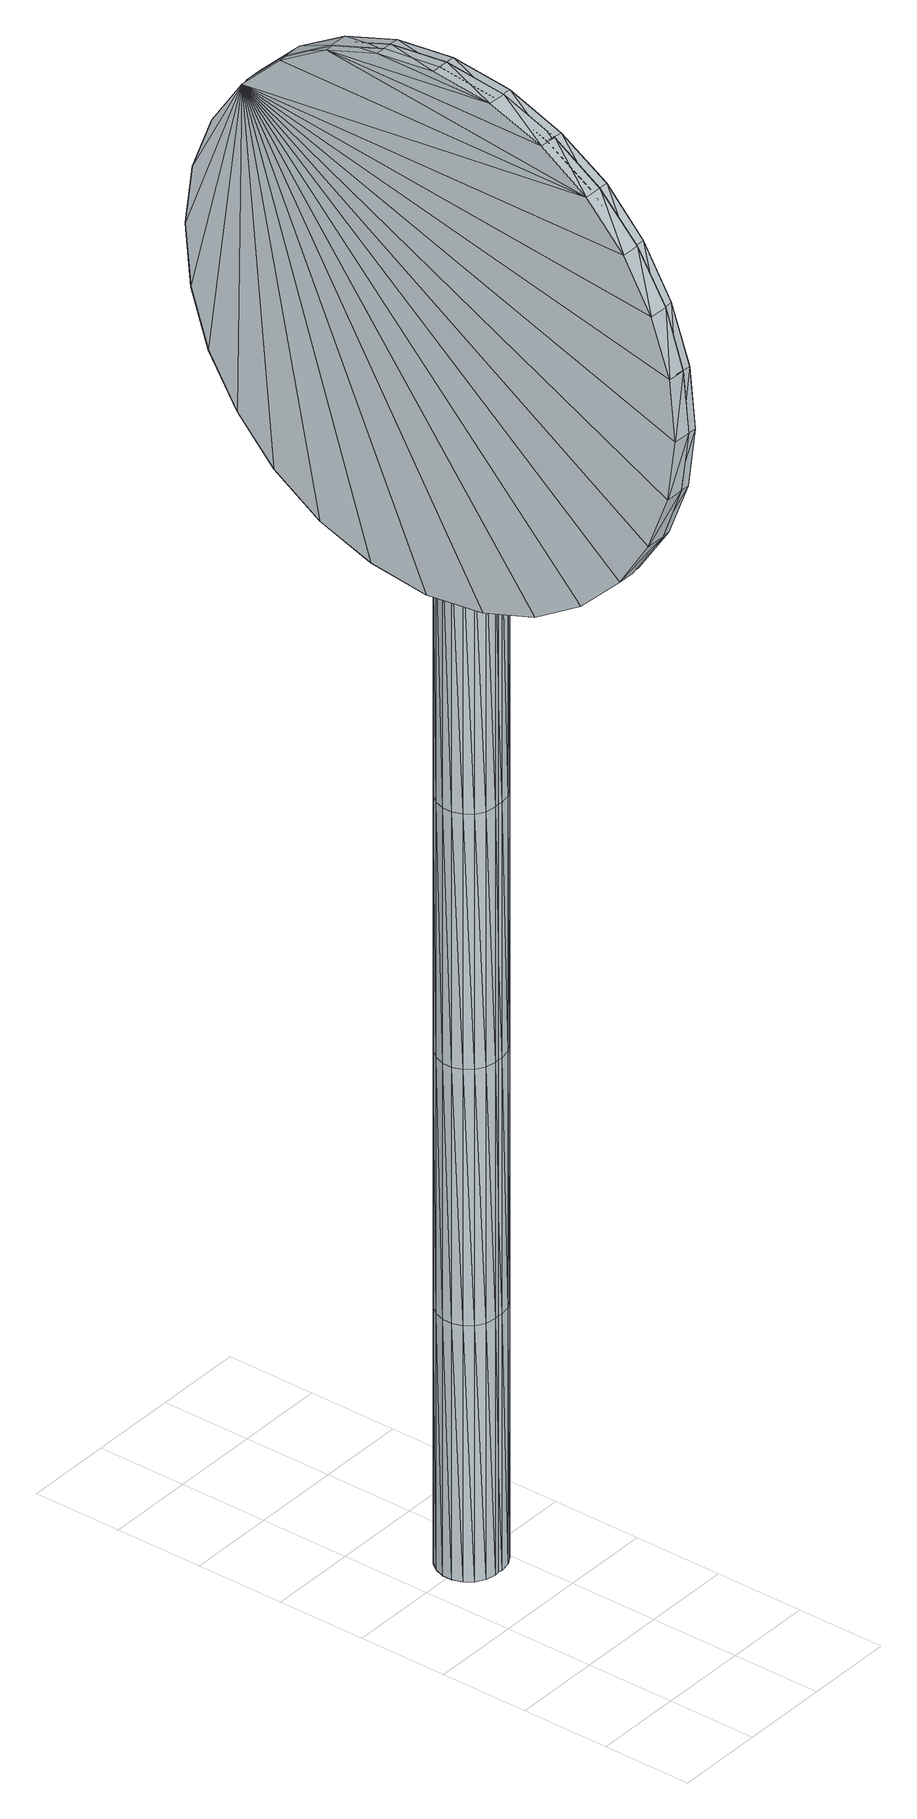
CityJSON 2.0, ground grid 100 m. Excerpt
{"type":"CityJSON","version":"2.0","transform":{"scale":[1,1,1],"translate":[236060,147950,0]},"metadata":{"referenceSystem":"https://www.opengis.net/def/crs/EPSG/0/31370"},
"CityObjects":{
"object1":{"type":"GenericCityObject","attributes":{"cluster":57,"mean_distance_to_centroid":0.0868,"new_centroid_x":236016.71,"new_centroid_y":148329.48,"mean_distance_to_camera":4.59,"H1":0,"H2":0,"Z_final":108.83,"cluster2":-1,"proj_x":236019.81,"proj_y":148327.68,"id_line":53081,"bearing_l":30.29,"distance":3.59,"orientation":"left","G_obj":210.29},"geometry":[{"type":"MultiSurface","lod":"2","boundaries":[[[0,1,2]],[[2,1,3]],[[3,1,4]],[[4,1,5]],[[5,1,6]],[[1,7,6]],[[1,8,7]],[[1,9,8]],[[1,10,9]],[[1,11,10]],[[1,12,11]],[[1,13,12]],[[1,14,13]],[[15,14,1]],[[16,15,1]],[[17,16,1]],[[18,17,1]],[[0,18,1]],[[19,20,0]],[[19,0,2]],[[21,19,2]],[[21,2,3]],[[21,3,22]],[[22,3,4]],[[22,4,23]],[[23,4,5]],[[23,5,24]],[[24,5,6]],[[24,6,25]],[[25,6,7]],[[25,7,26]],[[26,7,8]],[[26,8,27]],[[8,9,27]],[[27,9,28]],[[9,10,28]],[[10,29,28]],[[10,11,29]],[[11,30,29]],[[11,12,30]],[[30,12,31]],[[31,12,13]],[[31,13,32]],[[32,13,14]],[[32,14,33]],[[33,14,15]],[[33,15,34]],[[34,15,16]],[[34,16,35]],[[35,16,17]],[[36,35,17]],[[18,36,17]],[[20,36,18]],[[20,18,0]],[[37,38,20]],[[37,20,19]],[[39,37,19]],[[21,39,19]],[[39,21,40]],[[40,21,22]],[[40,22,41]],[[41,22,23]],[[41,23,42]],[[42,23,24]],[[42,24,43]],[[43,24,25]],[[43,25,44]],[[44,25,26]],[[26,45,44]],[[26,27,45]],[[27,46,45]],[[27,28,46]],[[28,47,46]],[[28,29,47]],[[47,29,48]],[[29,30,48]],[[48,30,49]],[[49,30,31]],[[49,31,50]],[[50,31,32]],[[50,32,51]],[[51,32,33]],[[51,33,52]],[[52,33,34]],[[52,34,53]],[[53,34,35]],[[54,53,35]],[[54,35,36]],[[38,54,36]],[[38,36,20]],[[55,56,38]],[[55,38,37]],[[57,55,37]],[[57,37,39]],[[57,39,58]],[[58,39,40]],[[58,40,59]],[[59,40,41]],[[59,41,60]],[[60,41,42]],[[60,42,61]],[[61,42,43]],[[61,43,62]],[[62,43,44]],[[44,63,62]],[[44,45,63]],[[45,64,63]],[[45,46,64]],[[46,65,64]],[[46,47,65]],[[47,66,65]],[[47,48,66]],[[66,48,67]],[[67,48,49]],[[67,49,68]],[[68,49,50]],[[68,50,69]],[[69,50,51]],[[69,51,70]],[[70,51,52]],[[70,52,71]],[[71,52,53]],[[72,71,53]],[[72,53,54]],[[56,72,54]],[[56,54,38]],[[73,74,56]],[[73,56,55]],[[75,73,55]],[[75,55,57]],[[75,57,76]],[[76,57,58]],[[76,58,77]],[[77,58,59]],[[77,59,78]],[[78,59,60]],[[78,60,79]],[[79,60,61]],[[79,61,80]],[[80,61,62]],[[62,81,80]],[[62,63,81]],[[63,82,81]],[[63,64,82]],[[64,83,82]],[[64,65,83]],[[65,84,83]],[[65,66,84]],[[84,66,85]],[[85,66,67]],[[85,67,86]],[[86,67,68]],[[86,68,87]],[[87,68,69]],[[87,69,88]],[[88,69,70]],[[88,70,89]],[[89,70,71]],[[90,89,71]],[[90,71,72]],[[74,90,72]],[[74,72,56]],[[91,92,74]],[[91,74,73]],[[93,91,73]],[[93,73,75]],[[93,75,94]],[[94,75,76]],[[94,76,95]],[[95,76,77]],[[95,77,96]],[[96,77,78]],[[96,78,97]],[[97,78,79]],[[97,79,98]],[[98,79,80]],[[80,99,98]],[[80,81,99]],[[81,100,99]],[[81,82,100]],[[82,101,100]],[[82,83,101]],[[83,102,101]],[[83,84,102]],[[102,84,103]],[[103,84,85]],[[103,85,104]],[[104,85,86]],[[104,86,105]],[[105,86,87]],[[105,87,106]],[[106,87,88]],[[106,88,107]],[[107,88,89]],[[108,107,89]],[[108,89,90]],[[92,108,90]],[[92,90,74]],[[92,91,109]],[[91,93,109]],[[93,94,109]],[[94,95,109]],[[95,96,109]],[[109,96,97]],[[109,97,98]],[[109,98,99]],[[109,99,100]],[[109,100,101]],[[109,101,102]],[[109,102,103]],[[109,103,104]],[[105,109,104]],[[106,109,105]],[[107,109,106]],[[108,109,107]],[[92,109,108]],[[110,111,112]],[[113,112,114]],[[115,112,113]],[[116,112,115]],[[117,112,116]],[[118,112,117]],[[119,112,118]],[[120,112,119]],[[121,112,120]],[[122,112,121]],[[122,123,112]],[[123,110,112]],[[111,124,112]],[[124,125,112]],[[125,126,112]],[[126,127,112]],[[127,128,112]],[[128,129,112]],[[129,130,112]],[[130,131,112]],[[112,131,132]],[[131,133,132]],[[131,134,133]],[[133,134,135]],[[133,135,136]],[[135,137,136]],[[133,136,138]],[[136,139,138]],[[136,137,139]],[[137,140,139]],[[137,135,140]],[[135,141,140]],[[135,134,141]],[[134,142,141]],[[134,131,142]],[[131,143,142]],[[131,130,143]],[[143,130,144]],[[144,130,129]],[[144,129,145]],[[145,129,128]],[[145,128,146]],[[146,127,147]],[[147,127,126]],[[147,126,148]],[[148,126,125]],[[148,125,149]],[[149,125,124]],[[150,149,124]],[[150,124,111]],[[151,150,111]],[[151,111,110]],[[152,151,110]],[[152,110,123]],[[146,128,127]],[[153,123,122]],[[154,153,122]],[[154,122,121]],[[155,154,121]],[[155,121,120]],[[156,155,120]],[[156,120,119]],[[157,156,119]],[[157,119,118]],[[157,118,158]],[[158,118,117]],[[158,117,159]],[[153,152,123]],[[159,117,116]],[[159,116,160]],[[160,116,115]],[[160,115,161]],[[161,115,113]],[[161,113,162]],[[162,113,114]],[[162,114,163]],[[163,114,112]],[[163,112,164]],[[164,112,132]],[[132,165,164]],[[132,133,165]],[[133,138,165]],[[138,139,140]],[[161,162,163]],[[160,161,163]],[[159,160,163]],[[158,159,163]],[[157,158,163]],[[156,157,163]],[[155,156,163]],[[154,155,163]],[[153,154,163]],[[153,163,152]],[[152,163,151]],[[151,163,150]],[[150,163,149]],[[149,163,148]],[[148,163,147]],[[147,163,146]],[[146,163,145]],[[145,163,144]],[[144,163,143]],[[143,163,142]],[[163,164,142]],[[142,164,165]],[[142,165,141]],[[165,140,141]],[[165,138,140]],[[166,167,168]],[[168,167,169]],[[170,168,169]],[[170,169,171]],[[170,171,172]],[[172,171,173]],[[172,173,174]],[[174,173,175]],[[174,175,176]],[[176,175,177]],[[176,177,178]],[[178,177,179]],[[178,179,180]],[[180,179,181]],[[180,181,182]],[[182,181,183]],[[182,183,184]],[[184,183,185]],[[184,185,186]],[[186,185,187]],[[186,187,188]],[[188,187,189]],[[188,189,190]],[[190,189,191]],[[192,190,191]],[[192,191,193]],[[194,192,193]],[[194,193,195]],[[196,194,195]],[[196,195,197]],[[198,196,197]],[[198,197,199]],[[200,198,199]],[[200,199,201]],[[202,200,201]],[[202,201,203]],[[204,202,203]],[[204,203,205]],[[206,204,205]],[[206,205,207]],[[208,206,207]],[[208,207,209]],[[210,208,209]],[[210,209,211]],[[212,210,211]],[[212,211,213]],[[214,212,213]],[[214,213,215]],[[216,214,215]],[[216,215,217]],[[216,217,218]],[[218,217,219]],[[218,219,220]],[[220,219,221]],[[220,221,222]],[[222,221,223]],[[222,223,224]],[[224,223,225]],[[224,225,226]],[[226,225,227]],[[226,227,228]],[[228,227,229]],[[228,229,230]],[[230,229,231]],[[230,231,232]],[[232,231,233]],[[232,233,234]],[[234,233,235]],[[234,235,236]],[[236,235,237]],[[236,237,238]],[[238,237,239]],[[240,238,239]],[[240,239,241]],[[240,241,242]],[[242,241,243]],[[243,244,242]],[[243,245,244]],[[244,245,246]],[[246,245,247]],[[246,247,248]],[[248,247,249]],[[248,249,250]],[[250,249,251]],[[250,251,252]],[[252,251,253]],[[252,253,254]],[[254,253,255]],[[254,255,256]],[[256,255,257]],[[256,257,258]],[[258,257,259]],[[258,259,260]],[[260,259,261]],[[260,261,262]],[[262,261,263]],[[262,263,264]],[[264,263,265]],[[264,265,266]],[[266,265,267]],[[266,267,268]],[[268,267,269]],[[269,270,268]],[[269,271,270]],[[271,272,270]],[[271,273,272]],[[273,274,272]],[[273,275,274]],[[275,276,274]],[[275,277,276]],[[277,278,276]],[[277,279,278]],[[279,280,278]],[[279,281,280]],[[281,282,280]],[[281,283,282]],[[283,284,282]],[[283,285,284]],[[285,286,284]],[[285,287,286]],[[287,288,286]],[[287,289,288]],[[289,290,288]],[[289,291,290]],[[290,291,292]],[[292,291,293]],[[292,293,294]],[[294,293,295]],[[294,295,296]],[[296,295,297]],[[296,297,298]],[[298,297,299]],[[298,299,300]],[[300,299,301]],[[300,301,302]],[[302,301,303]],[[302,303,304]],[[304,303,305]],[[304,305,306]],[[306,305,307]],[[306,307,308]],[[308,307,309]],[[308,309,310]],[[310,309,311]],[[310,311,312]],[[312,311,313]],[[312,313,314]],[[314,313,315]],[[315,166,314]],[[315,167,166]],[[169,167,315]],[[169,315,171]],[[171,315,313]],[[173,171,313]],[[173,313,311]],[[175,173,311]],[[175,311,309]],[[177,175,309]],[[177,309,307]],[[179,177,307]],[[179,307,305]],[[181,179,305]],[[181,305,303]],[[183,181,303]],[[183,303,301]],[[183,301,299]],[[185,183,299]],[[185,299,297]],[[187,185,297]],[[187,297,295]],[[187,295,293]],[[189,187,293]],[[189,293,291]],[[189,291,289]],[[189,289,287]],[[191,189,287]],[[191,287,285]],[[193,191,285]],[[195,193,285]],[[195,285,283]],[[197,195,283]],[[199,197,283]],[[201,199,283]],[[201,283,281]],[[203,201,281]],[[205,203,281]],[[205,281,279]],[[205,279,207]],[[207,279,209]],[[209,279,277]],[[209,277,211]],[[211,277,275]],[[211,275,213]],[[213,275,273]],[[213,273,215]],[[215,273,271]],[[215,271,217]],[[217,271,219]],[[219,271,269]],[[219,269,221]],[[221,269,223]],[[223,269,267]],[[223,267,225]],[[225,267,265]],[[225,265,227]],[[227,265,263]],[[227,263,229]],[[229,263,261]],[[229,261,231]],[[231,261,259]],[[231,259,257]],[[231,257,233]],[[233,257,255]],[[233,255,235]],[[235,255,253]],[[235,253,237]],[[253,251,237]],[[237,251,249]],[[237,249,239]],[[249,247,239]],[[239,247,245]],[[239,245,241]],[[241,245,243]],[[240,242,244]],[[168,314,166]],[[170,314,168]],[[170,312,314]],[[172,312,170]],[[172,310,312]],[[174,310,172]],[[174,308,310]],[[176,308,174]],[[176,306,308]],[[178,306,176]],[[178,304,306]],[[180,304,178]],[[180,302,304]],[[182,302,180]],[[182,300,302]],[[182,298,300]],[[184,298,182]],[[184,296,298]],[[186,296,184]],[[186,294,296]],[[186,292,294]],[[188,292,186]],[[188,290,292]],[[188,288,290]],[[188,286,288]],[[190,286,188]],[[190,284,286]],[[192,284,190]],[[194,284,192]],[[194,282,284]],[[196,282,194]],[[198,282,196]],[[200,282,198]],[[200,280,282]],[[202,280,200]],[[204,280,202]],[[204,278,280]],[[204,206,278]],[[206,208,278]],[[208,276,278]],[[208,210,276]],[[210,274,276]],[[210,212,274]],[[212,272,274]],[[212,214,272]],[[214,270,272]],[[214,216,270]],[[216,218,270]],[[218,268,270]],[[218,220,268]],[[220,222,268]],[[222,266,268]],[[222,224,266]],[[224,264,266]],[[224,226,264]],[[226,262,264]],[[226,228,262]],[[228,260,262]],[[228,230,260]],[[230,258,260]],[[230,256,258]],[[230,232,256]],[[232,254,256]],[[232,234,254]],[[234,252,254]],[[234,236,252]],[[252,236,250]],[[236,248,250]],[[236,238,248]],[[248,238,246]],[[238,244,246]],[[238,240,244]],[[316,317,318]],[[318,317,319]],[[320,318,319]],[[320,319,321]],[[320,321,322]],[[322,321,323]],[[322,323,324]],[[324,323,325]],[[324,325,326]],[[326,325,327]],[[326,327,328]],[[328,327,329]],[[328,329,330]],[[330,329,331]],[[330,331,332]],[[332,331,333]],[[332,333,334]],[[334,333,335]],[[334,335,336]],[[336,335,337]],[[336,337,338]],[[338,337,339]],[[338,339,340]],[[340,339,341]],[[342,340,341]],[[342,341,343]],[[344,342,343]],[[344,343,345]],[[346,344,345]],[[346,345,347]],[[348,346,347]],[[348,347,349]],[[350,348,349]],[[350,349,351]],[[352,350,351]],[[352,351,353]],[[354,352,353]],[[354,353,355]],[[356,354,355]],[[356,355,357]],[[358,356,357]],[[358,357,359]],[[360,358,359]],[[360,359,361]],[[362,360,361]],[[362,361,363]],[[364,362,363]],[[364,363,365]],[[366,364,365]],[[366,365,367]],[[366,367,368]],[[368,367,369]],[[368,369,370]],[[370,369,371]],[[370,371,372]],[[372,371,373]],[[372,373,374]],[[374,373,375]],[[374,375,376]],[[376,375,377]],[[376,377,378]],[[378,377,379]],[[378,379,380]],[[380,379,381]],[[380,381,382]],[[382,381,383]],[[382,383,384]],[[384,383,385]],[[384,385,386]],[[386,385,387]],[[386,387,388]],[[388,387,389]],[[390,388,389]],[[390,389,391]],[[390,391,392]],[[392,391,393]],[[393,394,392]],[[393,395,394]],[[394,395,396]],[[396,395,397]],[[396,397,398]],[[398,397,399]],[[398,399,400]],[[400,399,401]],[[400,401,402]],[[402,401,403]],[[402,403,404]],[[404,403,405]],[[404,405,406]],[[406,405,407]],[[406,407,408]],[[408,407,409]],[[408,409,410]],[[410,409,411]],[[410,411,412]],[[412,411,413]],[[412,413,414]],[[414,413,415]],[[414,415,416]],[[416,415,417]],[[416,417,418]],[[418,417,419]],[[419,420,418]],[[419,421,420]],[[421,422,420]],[[421,423,422]],[[423,424,422]],[[423,425,424]],[[425,426,424]],[[425,427,426]],[[427,428,426]],[[427,429,428]],[[429,430,428]],[[429,431,430]],[[431,432,430]],[[431,433,432]],[[433,434,432]],[[433,435,434]],[[435,436,434]],[[435,437,436]],[[437,438,436]],[[437,439,438]],[[439,440,438]],[[439,441,440]],[[440,441,442]],[[442,441,443]],[[442,443,444]],[[444,443,445]],[[444,445,446]],[[446,445,447]],[[446,447,448]],[[448,447,449]],[[448,449,450]],[[450,449,451]],[[450,451,452]],[[452,451,453]],[[452,453,454]],[[454,453,455]],[[454,455,456]],[[456,455,457]],[[456,457,458]],[[458,457,459]],[[458,459,460]],[[460,459,461]],[[460,461,462]],[[462,461,463]],[[462,463,464]],[[464,463,465]],[[465,316,464]],[[465,317,316]],[[319,317,465]],[[319,465,321]],[[321,465,463]],[[323,321,463]],[[323,463,461]],[[325,323,461]],[[325,461,459]],[[327,325,459]],[[327,459,457]],[[329,327,457]],[[329,457,455]],[[331,329,455]],[[331,455,453]],[[333,331,453]],[[333,453,451]],[[333,451,449]],[[335,333,449]],[[335,449,447]],[[337,335,447]],[[337,447,445]],[[337,445,443]],[[339,337,443]],[[339,443,441]],[[339,441,439]],[[339,439,437]],[[341,339,437]],[[341,437,435]],[[343,341,435]],[[345,343,435]],[[345,435,433]],[[347,345,433]],[[349,347,433]],[[351,349,433]],[[351,433,431]],[[353,351,431]],[[355,353,431]],[[355,431,429]],[[355,429,357]],[[357,429,359]],[[359,429,427]],[[359,427,361]],[[361,427,425]],[[361,425,363]],[[363,425,423]],[[363,423,365]],[[365,423,421]],[[365,421,367]],[[367,421,369]],[[369,421,419]],[[369,419,371]],[[371,419,373]],[[373,419,417]],[[373,417,375]],[[375,417,415]],[[375,415,377]],[[377,415,413]],[[377,413,379]],[[379,413,411]],[[379,411,381]],[[381,411,409]],[[381,409,407]],[[381,407,383]],[[383,407,405]],[[383,405,385]],[[385,405,403]],[[385,403,387]],[[403,401,387]],[[387,401,399]],[[387,399,389]],[[399,397,389]],[[389,397,395]],[[389,395,391]],[[391,395,393]],[[390,392,394]],[[318,464,316]],[[320,464,318]],[[320,462,464]],[[322,462,320]],[[322,460,462]],[[324,460,322]],[[324,458,460]],[[326,458,324]],[[326,456,458]],[[328,456,326]],[[328,454,456]],[[330,454,328]],[[330,452,454]],[[332,452,330]],[[332,450,452]],[[332,448,450]],[[334,448,332]],[[334,446,448]],[[336,446,334]],[[336,444,446]],[[336,442,444]],[[338,442,336]],[[338,440,442]],[[338,438,440]],[[338,436,438]],[[340,436,338]],[[340,434,436]],[[342,434,340]],[[344,434,342]],[[344,432,434]],[[346,432,344]],[[348,432,346]],[[350,432,348]],[[350,430,432]],[[352,430,350]],[[354,430,352]],[[354,428,430]],[[354,356,428]],[[356,358,428]],[[358,426,428]],[[358,360,426]],[[360,424,426]],[[360,362,424]],[[362,422,424]],[[362,364,422]],[[364,420,422]],[[364,366,420]],[[366,368,420]],[[368,418,420]],[[368,370,418]],[[370,372,418]],[[372,416,418]],[[372,374,416]],[[374,414,416]],[[374,376,414]],[[376,412,414]],[[376,378,412]],[[378,410,412]],[[378,380,410]],[[380,408,410]],[[380,406,408]],[[380,382,406]],[[382,404,406]],[[382,384,404]],[[384,402,404]],[[384,386,402]],[[402,386,400]],[[386,398,400]],[[386,388,398]],[[398,388,396]],[[388,394,396]],[[388,390,394]]]}]},
"object2":{"type":"GenericCityObject","attributes":{"cluster":32,"mean_distance_to_centroid":0.195,"new_centroid_x":236027.17,"new_centroid_y":148329.97,"mean_distance_to_camera":7.5,"H1":0,"H2":0,"Z_final":108.83,"cluster2":-1,"proj_x":236022.68,"proj_y":148332.59,"id_line":53082,"bearing_l":30.29,"distance":5.2,"orientation":"right","G_obj":30.29},"geometry":[{"type":"MultiSurface","lod":"2","boundaries":[[[466,467,468]],[[468,467,469]],[[469,467,470]],[[470,467,471]],[[471,467,472]],[[467,473,472]],[[467,474,473]],[[467,475,474]],[[467,476,475]],[[467,477,476]],[[467,478,477]],[[467,479,478]],[[467,480,479]],[[481,480,467]],[[482,481,467]],[[483,482,467]],[[484,483,467]],[[466,484,467]],[[485,486,466]],[[485,466,468]],[[487,485,468]],[[487,468,469]],[[487,469,488]],[[488,469,470]],[[488,470,489]],[[489,470,471]],[[489,471,490]],[[490,471,472]],[[490,472,491]],[[491,472,473]],[[491,473,492]],[[492,473,474]],[[492,474,493]],[[474,475,493]],[[493,475,494]],[[475,476,494]],[[476,495,494]],[[476,477,495]],[[477,496,495]],[[477,478,496]],[[496,478,497]],[[497,478,479]],[[497,479,498]],[[498,479,480]],[[498,480,499]],[[499,480,481]],[[499,481,500]],[[500,481,482]],[[500,482,501]],[[501,482,483]],[[502,501,483]],[[484,502,483]],[[486,502,484]],[[486,484,466]],[[503,504,486]],[[503,486,485]],[[505,503,485]],[[487,505,485]],[[505,487,506]],[[506,487,488]],[[506,488,507]],[[507,488,489]],[[507,489,508]],[[508,489,490]],[[508,490,509]],[[509,490,491]],[[509,491,510]],[[510,491,492]],[[492,511,510]],[[492,493,511]],[[493,512,511]],[[493,494,512]],[[494,513,512]],[[494,495,513]],[[513,495,514]],[[495,496,514]],[[514,496,515]],[[515,496,497]],[[515,497,516]],[[516,497,498]],[[516,498,517]],[[517,498,499]],[[517,499,518]],[[518,499,500]],[[518,500,519]],[[519,500,501]],[[520,519,501]],[[520,501,502]],[[504,520,502]],[[504,502,486]],[[521,522,504]],[[521,504,503]],[[523,521,503]],[[523,503,505]],[[523,505,524]],[[524,505,506]],[[524,506,525]],[[525,506,507]],[[525,507,526]],[[526,507,508]],[[526,508,527]],[[527,508,509]],[[527,509,528]],[[528,509,510]],[[510,529,528]],[[510,511,529]],[[511,530,529]],[[511,512,530]],[[512,531,530]],[[512,513,531]],[[513,532,531]],[[513,514,532]],[[532,514,533]],[[533,514,515]],[[533,515,534]],[[534,515,516]],[[534,516,535]],[[535,516,517]],[[535,517,536]],[[536,517,518]],[[536,518,537]],[[537,518,519]],[[538,537,519]],[[538,519,520]],[[522,538,520]],[[522,520,504]],[[539,540,522]],[[539,522,521]],[[541,539,521]],[[541,521,523]],[[541,523,542]],[[542,523,524]],[[542,524,543]],[[543,524,525]],[[543,525,544]],[[544,525,526]],[[544,526,545]],[[545,526,527]],[[545,527,546]],[[546,527,528]],[[528,547,546]],[[528,529,547]],[[529,548,547]],[[529,530,548]],[[530,549,548]],[[530,531,549]],[[531,550,549]],[[531,532,550]],[[550,532,551]],[[551,532,533]],[[551,533,552]],[[552,533,534]],[[552,534,553]],[[553,534,535]],[[553,535,554]],[[554,535,536]],[[554,536,555]],[[555,536,537]],[[556,555,537]],[[556,537,538]],[[540,556,538]],[[540,538,522]],[[557,558,540]],[[557,540,539]],[[559,557,539]],[[559,539,541]],[[559,541,560]],[[560,541,542]],[[560,542,561]],[[561,542,543]],[[561,543,562]],[[562,543,544]],[[562,544,563]],[[563,544,545]],[[563,545,564]],[[564,545,546]],[[546,565,564]],[[546,547,565]],[[547,566,565]],[[547,548,566]],[[548,567,566]],[[548,549,567]],[[549,568,567]],[[549,550,568]],[[568,550,569]],[[569,550,551]],[[569,551,570]],[[570,551,552]],[[570,552,571]],[[571,552,553]],[[571,553,572]],[[572,553,554]],[[572,554,573]],[[573,554,555]],[[574,573,555]],[[574,555,556]],[[558,574,556]],[[558,556,540]],[[558,557,575]],[[557,559,575]],[[559,560,575]],[[560,561,575]],[[561,562,575]],[[575,562,563]],[[575,563,564]],[[575,564,565]],[[575,565,566]],[[575,566,567]],[[575,567,568]],[[575,568,569]],[[575,569,570]],[[571,575,570]],[[572,575,571]],[[573,575,572]],[[574,575,573]],[[558,575,574]],[[576,577,578]],[[579,578,580]],[[581,578,579]],[[582,578,581]],[[583,578,582]],[[584,578,583]],[[585,578,584]],[[586,578,585]],[[587,578,586]],[[588,578,587]],[[588,589,578]],[[589,576,578]],[[577,590,578]],[[590,591,578]],[[591,592,578]],[[592,593,578]],[[593,594,578]],[[594,595,578]],[[595,596,578]],[[596,597,578]],[[578,597,598]],[[597,599,598]],[[597,600,599]],[[599,600,601]],[[599,601,602]],[[601,603,602]],[[599,602,604]],[[602,605,604]],[[602,603,605]],[[603,606,605]],[[603,601,606]],[[601,607,606]],[[601,600,607]],[[600,608,607]],[[600,597,608]],[[597,609,608]],[[597,596,609]],[[609,596,610]],[[610,596,595]],[[610,595,611]],[[611,595,594]],[[611,594,612]],[[612,593,613]],[[613,593,592]],[[613,592,614]],[[614,592,591]],[[614,591,615]],[[615,591,590]],[[616,615,590]],[[616,590,577]],[[617,616,577]],[[617,577,576]],[[618,617,576]],[[618,576,589]],[[612,594,593]],[[619,589,588]],[[620,619,588]],[[620,588,587]],[[621,620,587]],[[621,587,586]],[[622,621,586]],[[622,586,585]],[[623,622,585]],[[623,585,584]],[[623,584,624]],[[624,584,583]],[[624,583,625]],[[619,618,589]],[[625,583,582]],[[625,582,626]],[[626,582,581]],[[626,581,627]],[[627,581,579]],[[627,579,628]],[[628,579,580]],[[628,580,629]],[[629,580,578]],[[629,578,630]],[[630,578,598]],[[598,631,630]],[[598,599,631]],[[599,604,631]],[[604,605,606]],[[627,628,629]],[[626,627,629]],[[625,626,629]],[[624,625,629]],[[623,624,629]],[[622,623,629]],[[621,622,629]],[[620,621,629]],[[619,620,629]],[[619,629,618]],[[618,629,617]],[[617,629,616]],[[616,629,615]],[[615,629,614]],[[614,629,613]],[[613,629,612]],[[612,629,611]],[[611,629,610]],[[610,629,609]],[[609,629,608]],[[629,630,608]],[[608,630,631]],[[608,631,607]],[[631,606,607]],[[631,604,606]],[[632,633,634]],[[634,633,635]],[[636,634,635]],[[636,635,637]],[[636,637,638]],[[638,637,639]],[[638,639,640]],[[640,639,641]],[[640,641,642]],[[642,641,643]],[[642,643,644]],[[644,643,645]],[[644,645,646]],[[646,645,647]],[[646,647,648]],[[648,647,649]],[[648,649,650]],[[650,649,651]],[[650,651,652]],[[652,651,653]],[[652,653,654]],[[654,653,655]],[[654,655,656]],[[656,655,657]],[[658,656,657]],[[658,657,659]],[[660,658,659]],[[660,659,661]],[[662,660,661]],[[662,661,663]],[[664,662,663]],[[664,663,665]],[[666,664,665]],[[666,665,667]],[[668,666,667]],[[668,667,669]],[[670,668,669]],[[670,669,671]],[[672,670,671]],[[672,671,673]],[[674,672,673]],[[674,673,675]],[[676,674,675]],[[676,675,677]],[[678,676,677]],[[678,677,679]],[[680,678,679]],[[680,679,681]],[[682,680,681]],[[682,681,683]],[[682,683,684]],[[684,683,685]],[[684,685,686]],[[686,685,687]],[[686,687,688]],[[688,687,689]],[[688,689,690]],[[690,689,691]],[[690,691,692]],[[692,691,693]],[[692,693,694]],[[694,693,695]],[[694,695,696]],[[696,695,697]],[[696,697,698]],[[698,697,699]],[[698,699,700]],[[700,699,701]],[[700,701,232]],[[232,701,233]],[[232,233,702]],[[702,233,703]],[[704,702,703]],[[704,703,705]],[[704,705,706]],[[706,705,707]],[[707,708,706]],[[707,709,708]],[[708,709,710]],[[710,709,711]],[[710,711,712]],[[712,711,713]],[[712,713,256]],[[256,713,257]],[[256,257,714]],[[714,257,715]],[[714,715,716]],[[716,715,717]],[[716,717,718]],[[718,717,719]],[[718,719,720]],[[720,719,721]],[[720,721,722]],[[722,721,723]],[[722,723,724]],[[724,723,725]],[[724,725,726]],[[726,725,727]],[[726,727,728]],[[728,727,729]],[[728,729,730]],[[730,729,731]],[[731,732,730]],[[731,733,732]],[[733,734,732]],[[733,735,734]],[[735,736,734]],[[735,737,736]],[[737,738,736]],[[737,739,738]],[[739,740,738]],[[739,741,740]],[[741,742,740]],[[741,743,742]],[[743,744,742]],[[743,745,744]],[[745,746,744]],[[745,747,746]],[[747,748,746]],[[747,749,748]],[[749,750,748]],[[749,751,750]],[[751,752,750]],[[751,753,752]],[[752,753,754]],[[754,753,755]],[[754,755,756]],[[756,755,757]],[[756,757,758]],[[758,757,759]],[[758,759,760]],[[760,759,761]],[[760,761,762]],[[762,761,763]],[[762,763,764]],[[764,763,765]],[[764,765,766]],[[766,765,767]],[[766,767,768]],[[768,767,769]],[[768,769,770]],[[770,769,771]],[[770,771,772]],[[772,771,773]],[[772,773,774]],[[774,773,775]],[[775,632,774]],[[775,633,632]],[[635,633,775]],[[635,775,637]],[[637,775,773]],[[639,637,773]],[[639,773,771]],[[641,639,771]],[[641,771,769]],[[643,641,769]],[[643,769,767]],[[645,643,767]],[[645,767,765]],[[647,645,765]],[[647,765,763]],[[649,647,763]],[[649,763,761]],[[649,761,759]],[[651,649,759]],[[651,759,757]],[[653,651,757]],[[653,757,755]],[[655,653,755]],[[655,755,753]],[[655,753,751]],[[655,751,749]],[[657,655,749]],[[657,749,747]],[[659,657,747]],[[661,659,747]],[[661,747,745]],[[663,661,745]],[[665,663,745]],[[667,665,745]],[[667,745,743]],[[669,667,743]],[[671,669,743]],[[671,743,741]],[[671,741,673]],[[673,741,675]],[[675,741,739]],[[675,739,677]],[[677,739,737]],[[677,737,679]],[[679,737,735]],[[679,735,681]],[[681,735,733]],[[681,733,683]],[[683,733,685]],[[685,733,731]],[[685,731,687]],[[687,731,689]],[[689,731,729]],[[689,729,691]],[[691,729,727]],[[691,727,693]],[[693,727,725]],[[693,725,695]],[[695,725,723]],[[695,723,697]],[[697,723,721]],[[697,721,719]],[[697,719,699]],[[699,719,717]],[[699,717,701]],[[701,717,715]],[[701,715,233]],[[715,257,233]],[[233,257,713]],[[233,713,703]],[[713,711,703]],[[703,711,709]],[[703,709,705]],[[705,709,707]],[[704,706,708]],[[634,774,632]],[[636,774,634]],[[636,772,774]],[[638,772,636]],[[638,770,772]],[[640,770,638]],[[640,768,770]],[[642,768,640]],[[642,766,768]],[[644,766,642]],[[644,764,766]],[[646,764,644]],[[646,762,764]],[[648,762,646]],[[648,760,762]],[[648,758,760]],[[650,758,648]],[[650,756,758]],[[652,756,650]],[[652,754,756]],[[654,754,652]],[[654,752,754]],[[654,750,752]],[[654,748,750]],[[656,748,654]],[[656,746,748]],[[658,746,656]],[[660,746,658]],[[660,744,746]],[[662,744,660]],[[664,744,662]],[[666,744,664]],[[666,742,744]],[[668,742,666]],[[670,742,668]],[[670,740,742]],[[670,672,740]],[[672,674,740]],[[674,738,740]],[[674,676,738]],[[676,736,738]],[[676,678,736]],[[678,734,736]],[[678,680,734]],[[680,732,734]],[[680,682,732]],[[682,684,732]],[[684,730,732]],[[684,686,730]],[[686,688,730]],[[688,728,730]],[[688,690,728]],[[690,726,728]],[[690,692,726]],[[692,724,726]],[[692,694,724]],[[694,722,724]],[[694,696,722]],[[696,720,722]],[[696,718,720]],[[696,698,718]],[[698,716,718]],[[698,700,716]],[[700,714,716]],[[700,232,714]],[[714,232,256]],[[232,712,256]],[[232,702,712]],[[712,702,710]],[[702,708,710]],[[702,704,708]],[[776,777,778]],[[778,777,779]],[[780,778,779]],[[780,779,781]],[[780,781,782]],[[782,781,783]],[[782,783,784]],[[784,783,785]],[[784,785,786]],[[786,785,787]],[[786,787,788]],[[788,787,789]],[[788,789,790]],[[790,789,791]],[[790,791,792]],[[792,791,793]],[[792,793,794]],[[794,793,795]],[[794,795,796]],[[796,795,797]],[[796,797,798]],[[798,797,799]],[[798,799,800]],[[800,799,801]],[[802,800,801]],[[802,801,803]],[[804,802,803]],[[804,803,805]],[[806,804,805]],[[806,805,807]],[[808,806,807]],[[808,807,809]],[[810,808,809]],[[810,809,811]],[[812,810,811]],[[812,811,813]],[[814,812,813]],[[814,813,815]],[[816,814,815]],[[816,815,817]],[[818,816,817]],[[818,817,819]],[[820,818,819]],[[820,819,821]],[[822,820,821]],[[822,821,823]],[[824,822,823]],[[824,823,825]],[[826,824,825]],[[826,825,827]],[[826,827,828]],[[828,827,829]],[[828,829,830]],[[830,829,831]],[[830,831,832]],[[832,831,833]],[[832,833,834]],[[834,833,835]],[[834,835,836]],[[836,835,837]],[[836,837,838]],[[838,837,839]],[[838,839,840]],[[840,839,841]],[[840,841,842]],[[842,841,843]],[[842,843,844]],[[844,843,845]],[[844,845,846]],[[846,845,847]],[[846,847,848]],[[848,847,849]],[[850,848,849]],[[850,849,851]],[[850,851,852]],[[852,851,853]],[[853,854,852]],[[853,855,854]],[[854,855,856]],[[856,855,857]],[[856,857,858]],[[858,857,859]],[[858,859,406]],[[406,859,407]],[[406,407,860]],[[860,407,861]],[[860,861,862]],[[862,861,863]],[[862,863,864]],[[864,863,865]],[[864,865,866]],[[866,865,867]],[[866,867,868]],[[868,867,869]],[[868,869,870]],[[870,869,871]],[[870,871,872]],[[872,871,873]],[[872,873,874]],[[874,873,875]],[[874,875,876]],[[876,875,877]],[[877,878,876]],[[877,879,878]],[[879,880,878]],[[879,881,880]],[[881,882,880]],[[881,883,882]],[[883,884,882]],[[883,885,884]],[[885,886,884]],[[885,887,886]],[[887,888,886]],[[887,889,888]],[[889,890,888]],[[889,891,890]],[[891,892,890]],[[891,893,892]],[[893,894,892]],[[893,895,894]],[[895,896,894]],[[895,897,896]],[[897,898,896]],[[897,899,898]],[[898,899,900]],[[900,899,901]],[[900,901,902]],[[902,901,903]],[[902,903,904]],[[904,903,905]],[[904,905,906]],[[906,905,907]],[[906,907,908]],[[908,907,909]],[[908,909,910]],[[910,909,911]],[[910,911,912]],[[912,911,913]],[[912,913,914]],[[914,913,915]],[[914,915,916]],[[916,915,917]],[[916,917,918]],[[918,917,919]],[[918,919,920]],[[920,919,921]],[[921,776,920]],[[921,777,776]],[[779,777,921]],[[779,921,781]],[[781,921,919]],[[783,781,919]],[[783,919,917]],[[785,783,917]],[[785,917,915]],[[787,785,915]],[[787,915,913]],[[789,787,913]],[[789,913,911]],[[791,789,911]],[[791,911,909]],[[793,791,909]],[[793,909,907]],[[793,907,905]],[[795,793,905]],[[795,905,903]],[[797,795,903]],[[797,903,901]],[[799,797,901]],[[799,901,899]],[[799,899,897]],[[799,897,895]],[[801,799,895]],[[801,895,893]],[[803,801,893]],[[805,803,893]],[[805,893,891]],[[807,805,891]],[[809,807,891]],[[811,809,891]],[[811,891,889]],[[813,811,889]],[[815,813,889]],[[815,889,887]],[[815,887,817]],[[817,887,819]],[[819,887,885]],[[819,885,821]],[[821,885,883]],[[821,883,823]],[[823,883,881]],[[823,881,825]],[[825,881,879]],[[825,879,827]],[[827,879,829]],[[829,879,877]],[[829,877,831]],[[831,877,833]],[[833,877,875]],[[833,875,835]],[[835,875,873]],[[835,873,837]],[[837,873,871]],[[837,871,839]],[[839,871,869]],[[839,869,841]],[[841,869,867]],[[841,867,865]],[[841,865,843]],[[843,865,863]],[[843,863,845]],[[845,863,861]],[[845,861,847]],[[861,407,847]],[[847,407,859]],[[847,859,849]],[[859,857,849]],[[849,857,855]],[[849,855,851]],[[851,855,853]],[[850,852,854]],[[778,920,776]],[[780,920,778]],[[780,918,920]],[[782,918,780]],[[782,916,918]],[[784,916,782]],[[784,914,916]],[[786,914,784]],[[786,912,914]],[[788,912,786]],[[788,910,912]],[[790,910,788]],[[790,908,910]],[[792,908,790]],[[792,906,908]],[[792,904,906]],[[794,904,792]],[[794,902,904]],[[796,902,794]],[[796,900,902]],[[798,900,796]],[[798,898,900]],[[798,896,898]],[[798,894,896]],[[800,894,798]],[[800,892,894]],[[802,892,800]],[[804,892,802]],[[804,890,892]],[[806,890,804]],[[808,890,806]],[[810,890,808]],[[810,888,890]],[[812,888,810]],[[814,888,812]],[[814,886,888]],[[814,816,886]],[[816,818,886]],[[818,884,886]],[[818,820,884]],[[820,882,884]],[[820,822,882]],[[822,880,882]],[[822,824,880]],[[824,878,880]],[[824,826,878]],[[826,828,878]],[[828,876,878]],[[828,830,876]],[[830,832,876]],[[832,874,876]],[[832,834,874]],[[834,872,874]],[[834,836,872]],[[836,870,872]],[[836,838,870]],[[838,868,870]],[[838,840,868]],[[840,866,868]],[[840,864,866]],[[840,842,864]],[[842,862,864]],[[842,844,862]],[[844,860,862]],[[844,846,860]],[[860,846,406]],[[846,858,406]],[[846,848,858]],[[858,848,856]],[[848,854,856]],[[848,850,854]]]}]}
},
"vertices":[
[66,334,2],[66,300,2],[77,332,2],[87,326,2],[95,317,2],[99,306,2],[99,295,2],[95,284,2],[87,275,2],[77,269,2],[66,267,2],[54,269,2],[44,275,2],[37,284,2],[33,295,2],[33,306,2],[37,317,2],[44,326,2],[54,332,2],[77,332,300],[66,334,300],[87,326,300],[95,317,300],[99,306,300],[99,295,300],[95,284,300],[87,275,300],[77,269,300],[66,267,300],[54,269,300],[44,275,300],[37,284,300],[33,295,300],[33,306,300],[37,317,300],[44,326,300],[54,332,300],[77,332,598],[66,334,598],[87,326,598],[95,317,598],[99,306,598],[99,295,598],[95,284,598],[87,275,598],[77,269,598],[66,267,598],[54,269,598],[44,275,598],[37,284,598],[33,295,598],[33,306,598],[37,317,598],[44,326,598],[54,332,598],[77,332,895],[66,334,895],[87,326,895],[95,317,895],[99,306,895],[99,295,895],[95,284,895],[87,275,895],[77,269,895],[66,267,895],[54,269,895],[44,275,895],[37,284,895],[33,295,895],[33,306,895],[37,317,895],[44,326,895],[54,332,895],[77,332,1193],[66,334,1193],[87,326,1193],[95,317,1193],[99,306,1193],[99,295,1193],[95,284,1193],[87,275,1193],[77,269,1193],[66,267,1193],[54,269,1193],[44,275,1193],[37,284,1193],[33,295,1193],[33,306,1193],[37,317,1193],[44,326,1193],[54,332,1193],[77,332,1491],[66,334,1491],[87,326,1491],[95,317,1491],[99,306,1491],[99,295,1491],[95,284,1491],[87,275,1491],[77,269,1491],[66,267,1491],[54,269,1491],[44,275,1491],[37,284,1491],[33,295,1491],[33,306,1491],[37,317,1491],[44,326,1491],[54,332,1491],[66,300,1491],[30,174,1185],[31,118,1221],[40,542,1645],[38,601,1525],[39,578,1589],[37,609,1456],[36,601,1387],[34,578,1324],[33,542,1268],[32,495,1221],[31,439,1185],[31,376,1162],[30,307,1154],[30,238,1162],[31,71,1268],[32,35,1324],[33,13,1387],[35,5,1456],[36,13,1525],[37,35,1589],[38,71,1645],[39,118,1692],[40,495,1692],[41,439,1727],[40,174,1727],[41,237,1750],[41,376,1750],[41,307,1758],[20,376,1750],[20,307,1758],[20,238,1750],[19,174,1728],[18,118,1692],[17,71,1645],[16,36,1589],[15,13,1526],[14,5,1457],[12,13,1387],[11,36,1324],[11,71,1268],[10,118,1221],[9,174,1185],[9,238,1163],[9,307,1155],[10,376,1163],[10,439,1185],[11,496,1221],[12,542,1268],[13,578,1324],[15,601,1387],[16,609,1457],[17,601,1526],[18,578,1589],[19,542,1645],[20,495,1692],[20,439,1728],[23,411,1304],[23,411,1265],[56,410,1304],[56,410,1265],[56,391,1304],[56,391,1265],[78,383,1304],[78,383,1265],[82,381,1304],[82,381,1265],[85,380,1304],[85,380,1265],[89,378,1304],[89,378,1265],[92,376,1304],[92,376,1265],[95,374,1304],[95,374,1265],[98,372,1304],[98,372,1265],[101,370,1304],[101,370,1265],[111,363,1304],[111,363,1265],[114,360,1304],[114,360,1265],[116,357,1304],[116,357,1265],[118,355,1304],[118,355,1265],[120,351,1304],[120,351,1265],[121,348,1304],[121,348,1265],[122,344,1304],[122,344,1265],[122,341,1304],[122,341,1265],[121,306,1304],[121,306,1265],[119,287,1304],[119,287,1265],[118,282,1304],[118,282,1265],[116,277,1304],[116,277,1265],[114,273,1304],[114,273,1265],[111,269,1304],[111,269,1265],[108,265,1304],[108,265,1265],[104,262,1304],[104,262,1265],[100,259,1304],[100,259,1265],[100,258,1304],[100,258,1265],[95,256,1304],[95,256,1265],[91,254,1304],[91,254,1265],[86,252,1304],[86,252,1265],[81,250,1304],[81,250,1265],[75,249,1304],[75,249,1265],[70,249,1304],[70,249,1265],[65,248,1304],[65,248,1265],[53,248,1304],[53,248,1265],[51,223,1304],[51,223,1265],[22,222,1304],[22,222,1265],[23,253,1304],[23,253,1265],[43,267,1304],[43,267,1265],[59,266,1304],[59,266,1265],[63,266,1304],[63,266,1265],[66,266,1304],[66,266,1265],[69,267,1304],[69,267,1265],[73,267,1304],[73,267,1265],[76,268,1304],[76,268,1265],[79,268,1304],[79,268,1265],[83,269,1304],[83,269,1265],[86,270,1304],[86,270,1265],[88,272,1304],[88,272,1265],[91,274,1304],[91,274,1265],[92,276,1304],[92,276,1265],[94,279,1304],[94,279,1265],[95,282,1304],[95,282,1265],[96,285,1304],[96,285,1265],[98,304,1304],[98,304,1265],[97,341,1304],[97,341,1265],[97,343,1304],[97,343,1265],[97,345,1304],[97,345,1265],[96,347,1304],[96,347,1265],[95,349,1304],[95,349,1265],[93,351,1304],[93,351,1265],[91,353,1304],[91,353,1265],[90,354,1304],[90,354,1265],[89,354,1304],[89,354,1265],[87,355,1304],[87,355,1265],[85,356,1304],[85,356,1265],[83,357,1304],[83,357,1265],[80,358,1304],[80,358,1265],[78,359,1304],[78,359,1265],[76,359,1304],[76,359,1265],[73,360,1304],[73,360,1265],[52,364,1304],[52,364,1265],[28,377,1304],[28,377,1265],[31,411,1473],[31,411,1434],[64,410,1473],[64,410,1434],[64,391,1473],[64,391,1434],[86,383,1473],[86,383,1434],[90,381,1473],[90,381,1434],[93,380,1473],[93,380,1434],[97,378,1473],[97,378,1434],[100,376,1473],[100,376,1434],[103,374,1473],[103,374,1434],[106,372,1473],[106,372,1434],[110,370,1473],[110,370,1434],[119,363,1473],[119,363,1434],[122,360,1473],[122,360,1434],[125,357,1473],[125,357,1434],[127,355,1473],[127,355,1434],[128,351,1473],[128,351,1434],[129,348,1473],[129,348,1434],[130,344,1473],[130,344,1434],[130,341,1473],[130,341,1434],[129,306,1473],[129,306,1434],[127,287,1473],[127,287,1434],[126,282,1473],[126,282,1434],[124,277,1473],[124,277,1434],[122,273,1473],[122,273,1434],[119,269,1473],[119,269,1434],[116,265,1473],[116,265,1434],[113,262,1473],[113,262,1434],[108,259,1473],[108,259,1434],[108,258,1473],[108,258,1434],[103,256,1473],[103,256,1434],[99,254,1473],[99,254,1434],[94,252,1473],[94,252,1434],[89,250,1473],[89,250,1434],[84,249,1473],[84,249,1434],[78,249,1473],[78,249,1434],[73,248,1473],[73,248,1434],[61,248,1473],[61,248,1434],[59,223,1473],[59,223,1434],[30,222,1473],[30,222,1434],[31,253,1473],[31,253,1434],[51,267,1473],[51,267,1434],[67,266,1473],[67,266,1434],[71,266,1473],[71,266,1434],[74,266,1473],[74,266,1434],[77,267,1473],[77,267,1434],[81,267,1473],[81,267,1434],[84,268,1473],[84,268,1434],[87,268,1473],[87,268,1434],[91,269,1473],[91,269,1434],[94,270,1473],[94,270,1434],[96,272,1473],[96,272,1434],[99,274,1473],[99,274,1434],[100,276,1473],[100,276,1434],[102,279,1473],[102,279,1434],[103,282,1473],[103,282,1434],[104,285,1473],[104,285,1434],[106,304,1473],[106,304,1434],[105,341,1473],[105,341,1434],[105,343,1473],[105,343,1434],[105,345,1473],[105,345,1434],[104,347,1473],[104,347,1434],[103,349,1473],[103,349,1434],[101,351,1473],[101,351,1434],[99,353,1473],[99,353,1434],[98,354,1473],[98,354,1434],[97,354,1473],[97,354,1434],[95,355,1473],[95,355,1434],[93,356,1473],[93,356,1434],[91,357,1473],[91,357,1434],[88,358,1473],[88,358,1434],[86,359,1473],[86,359,1434],[84,359,1473],[84,359,1434],[81,360,1473],[81,360,1434],[60,364,1473],[60,364,1434],[36,377,1473],[36,377,1434],
[76,334,2],[76,301,2],[88,332,2],[98,327,2],[105,318,2],[109,307,2],[109,295,2],[105,284,2],[98,275,2],[88,269,2],[76,267,2],[65,269,2],[55,275,2],[47,284,2],[43,295,2],[43,307,2],[47,318,2],[55,327,2],[65,332,2],[88,332,300],[76,334,300],[98,327,300],[105,318,300],[109,307,300],[109,295,300],[105,284,300],[98,275,300],[88,269,300],[76,267,300],[65,269,300],[55,275,300],[47,284,300],[43,295,300],[43,307,300],[47,318,300],[55,327,300],[65,332,300],[88,332,598],[76,334,598],[98,327,598],[105,318,598],[109,307,598],[109,295,598],[105,284,598],[98,275,598],[88,269,598],[76,267,598],[65,269,598],[55,275,598],[47,284,598],[43,295,598],[43,307,598],[47,318,598],[55,327,598],[65,332,598],[88,332,895],[76,334,895],[98,327,895],[105,318,895],[109,307,895],[109,295,895],[105,284,895],[98,275,895],[88,269,895],[76,267,895],[65,269,895],[55,275,895],[47,284,895],[43,295,895],[43,307,895],[47,318,895],[55,327,895],[65,332,895],[88,332,1193],[76,334,1193],[98,327,1193],[105,318,1193],[109,307,1193],[109,295,1193],[105,284,1193],[98,275,1193],[88,269,1193],[76,267,1193],[65,269,1193],[55,275,1193],[47,284,1193],[43,295,1193],[43,307,1193],[47,318,1193],[55,327,1193],[65,332,1193],[88,332,1491],[76,334,1491],[98,327,1491],[105,318,1491],[109,307,1491],[109,295,1491],[105,284,1491],[98,275,1491],[88,269,1491],[76,267,1491],[65,269,1491],[55,275,1491],[47,284,1491],[43,295,1491],[43,307,1491],[47,318,1491],[55,327,1491],[65,332,1491],[76,301,1491],[41,174,1185],[41,118,1221],[50,543,1645],[48,601,1525],[49,578,1589],[47,609,1456],[46,601,1387],[45,578,1324],[44,543,1268],[43,496,1221],[42,440,1185],[41,376,1162],[41,307,1154],[41,238,1162],[42,72,1268],[43,36,1324],[44,13,1387],[45,5,1456],[46,13,1525],[47,36,1589],[49,72,1645],[50,118,1692],[51,496,1692],[51,440,1727],[50,174,1727],[51,238,1750],[51,376,1750],[51,307,1758],[31,376,1750],[30,307,1758],[30,238,1750],[29,175,1728],[29,118,1692],[28,72,1645],[26,36,1589],[25,13,1526],[24,5,1457],[23,13,1387],[22,36,1324],[21,72,1268],[20,118,1221],[20,175,1185],[20,238,1163],[20,307,1155],[20,376,1163],[21,440,1185],[22,496,1221],[23,543,1268],[24,578,1324],[25,601,1387],[26,609,1457],[27,601,1526],[28,578,1589],[29,543,1645],[30,496,1692],[30,440,1728],[33,411,1304],[33,411,1265],[67,410,1304],[67,410,1265],[66,391,1304],[66,391,1265],[88,383,1304],[88,383,1265],[92,382,1304],[92,382,1265],[96,380,1304],[96,380,1265],[99,379,1304],[99,379,1265],[102,377,1304],[102,377,1265],[106,375,1304],[106,375,1265],[109,373,1304],[109,373,1265],[112,370,1304],[112,370,1265],[122,363,1304],[122,363,1265],[125,361,1304],[125,361,1265],[127,358,1304],[127,358,1265],[129,355,1304],[129,355,1265],[130,352,1304],[130,352,1265],[132,348,1304],[132,348,1265],[132,345,1304],[132,345,1265],[132,341,1304],[132,341,1265],[132,306,1304],[132,306,1265],[129,288,1304],[129,288,1265],[128,283,1304],[128,283,1265],[127,278,1304],[127,278,1265],[125,273,1304],[125,273,1265],[122,269,1304],[122,269,1265],[119,265,1304],[119,265,1265],[115,262,1304],[115,262,1265],[111,259,1304],[111,259,1265],[110,259,1304],[110,259,1265],[106,256,1304],[106,256,1265],[101,254,1304],[101,254,1265],[96,252,1304],[96,252,1265],[91,251,1304],[91,251,1265],[86,250,1304],[86,250,1265],[81,249,1304],[81,249,1265],[64,249,1304],[64,249,1265],[62,224,1304],[62,224,1265],[33,222,1304],[33,222,1265],[33,254,1304],[33,254,1265],[53,268,1304],[53,268,1265],[70,267,1304],[70,267,1265],[76,267,1304],[76,267,1265],[80,267,1304],[80,267,1265],[83,267,1304],[83,267,1265],[87,268,1304],[87,268,1265],[90,269,1304],[90,269,1265],[93,270,1304],[93,270,1265],[96,271,1304],[96,271,1265],[99,272,1304],[99,272,1265],[101,274,1304],[101,274,1265],[103,277,1304],[103,277,1265],[104,279,1304],[104,279,1265],[105,282,1304],[105,282,1265],[106,285,1304],[106,285,1265],[108,304,1304],[108,304,1265],[108,341,1304],[108,341,1265],[108,344,1304],[108,344,1265],[107,346,1304],[107,346,1265],[106,348,1304],[106,348,1265],[105,350,1304],[105,350,1265],[104,352,1304],[104,352,1265],[102,353,1304],[102,353,1265],[100,354,1304],[100,354,1265],[98,356,1304],[98,356,1265],[95,357,1304],[95,357,1265],[93,358,1304],[93,358,1265],[91,358,1304],[91,358,1265],[88,359,1304],[88,359,1265],[86,360,1304],[86,360,1265],[84,360,1304],[84,360,1265],[63,364,1304],[63,364,1265],[39,378,1304],[39,378,1265],[41,411,1473],[41,411,1434],[75,410,1473],[75,410,1434],[74,391,1473],[74,391,1434],[97,383,1473],[97,383,1434],[100,382,1473],[100,382,1434],[104,380,1473],[104,380,1434],[107,379,1473],[107,379,1434],[110,377,1473],[110,377,1434],[114,375,1473],[114,375,1434],[117,373,1473],[117,373,1434],[120,370,1473],[120,370,1434],[130,363,1473],[130,363,1434],[133,361,1473],[133,361,1434],[135,358,1473],[135,358,1434],[137,355,1473],[137,355,1434],[139,352,1473],[139,352,1434],[140,348,1473],[140,348,1434],[140,345,1473],[140,345,1434],[140,341,1473],[140,341,1434],[140,306,1473],[140,306,1434],[137,288,1473],[137,288,1434],[136,283,1473],[136,283,1434],[135,278,1473],[135,278,1434],[133,273,1473],[133,273,1434],[130,269,1473],[130,269,1434],[127,265,1473],[127,265,1434],[123,262,1473],[123,262,1434],[119,259,1473],[119,259,1434],[118,259,1473],[118,259,1434],[114,256,1473],[114,256,1434],[109,254,1473],[109,254,1434],[104,252,1473],[104,252,1434],[99,251,1473],[99,251,1434],[94,250,1473],[94,250,1434],[89,249,1473],[89,249,1434],[83,249,1473],[83,249,1434],[72,249,1473],[72,249,1434],[70,224,1473],[70,224,1434],[41,222,1473],[41,222,1434],[41,254,1473],[41,254,1434],[61,268,1473],[61,268,1434],[78,267,1473],[78,267,1434],[85,267,1473],[85,267,1434],[88,267,1473],[88,267,1434],[91,267,1473],[91,267,1434],[95,268,1473],[95,268,1434],[98,269,1473],[98,269,1434],[101,270,1473],[101,270,1434],[104,271,1473],[104,271,1434],[107,272,1473],[107,272,1434],[109,274,1473],[109,274,1434],[111,277,1473],[111,277,1434],[112,279,1473],[112,279,1434],[113,282,1473],[113,282,1434],[114,285,1473],[114,285,1434],[116,304,1473],[116,304,1434],[116,341,1473],[116,341,1434],[116,344,1473],[116,344,1434],[115,346,1473],[115,346,1434],[114,348,1473],[114,348,1434],[113,350,1473],[113,350,1434],[112,352,1473],[112,352,1434],[110,353,1473],[110,353,1434],[108,354,1473],[108,354,1434],[106,356,1473],[106,356,1434],[103,357,1473],[103,357,1434],[101,358,1473],[101,358,1434],[99,358,1473],[99,358,1434],[96,359,1473],[96,359,1434],[94,360,1473],[94,360,1434],[92,360,1473],[92,360,1434],[71,364,1473],[71,364,1434],[47,378,1473],[47,378,1434]
]}
